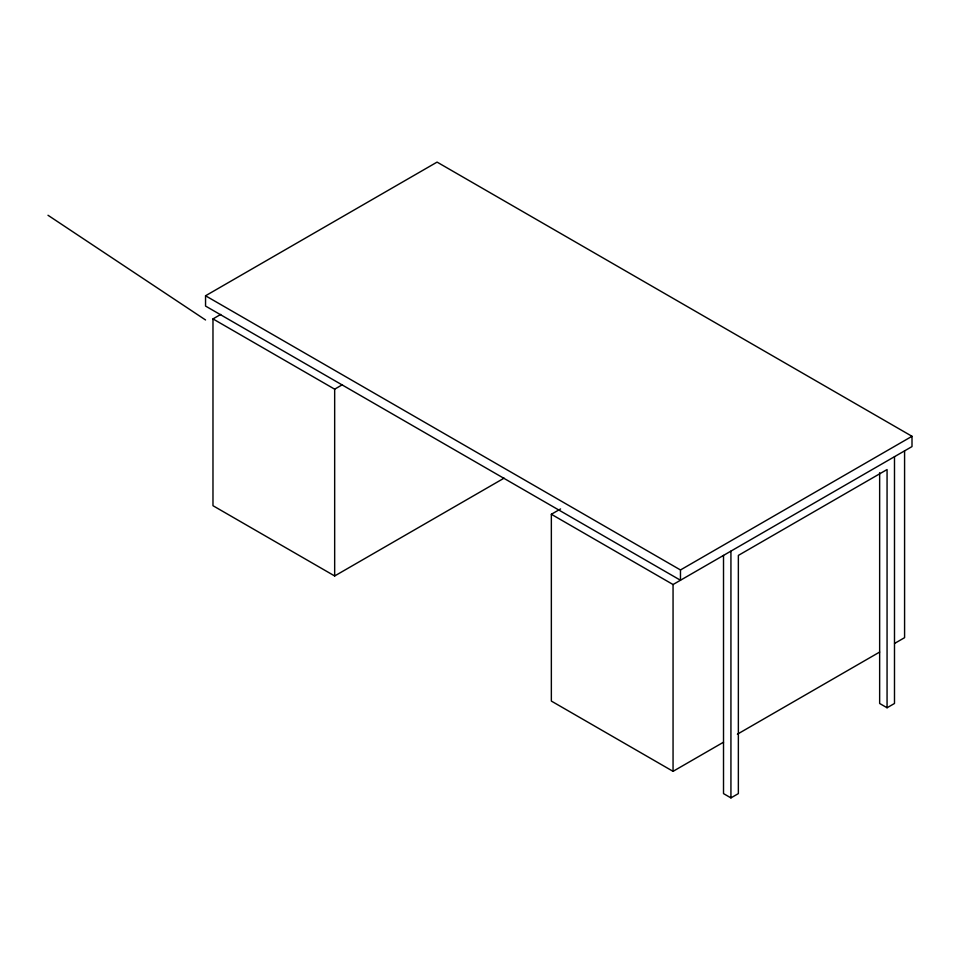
<?xml version="1.0" encoding="UTF-8"?>
<svg xmlns="http://www.w3.org/2000/svg" width="960" height="960" viewBox="0 0 960 960"><rect width="100%" height="100%" fill="white"/><g stroke="black" fill="none" stroke-linecap="round" stroke-linejoin="round"><path stroke-width="1.44" d="M205.548 295.776L680.472 569.964L680.472 580.248L205.548 306.06L205.548 295.776L437.076 162.108L912 436.296L912 446.58L673.056 584.532L551.352 514.272L551.352 701.076L673.056 771.336L723.516 742.2M504.108 478.14L334.668 575.964L212.976 505.704L212.976 318.912L220.74 314.424M212.976 318.912L334.668 389.172L342.432 384.684M551.352 514.272L560.568 508.956M680.472 569.964L912 436.296M737.4 734.184L879.648 652.056M894.576 643.44L904.584 637.668L904.584 450.864M723.516 555.408L723.516 793.608L730.932 797.892L738.36 793.608L738.36 555.408L887.064 469.548L887.064 707.76L894.492 703.476L894.492 456.696M887.064 707.76L879.648 703.476L879.648 472.728M48 215.268L205.548 319.968M730.932 551.112L730.932 797.892M673.056 584.532L673.056 771.336M334.668 389.172L334.668 575.964"/></g></svg>
